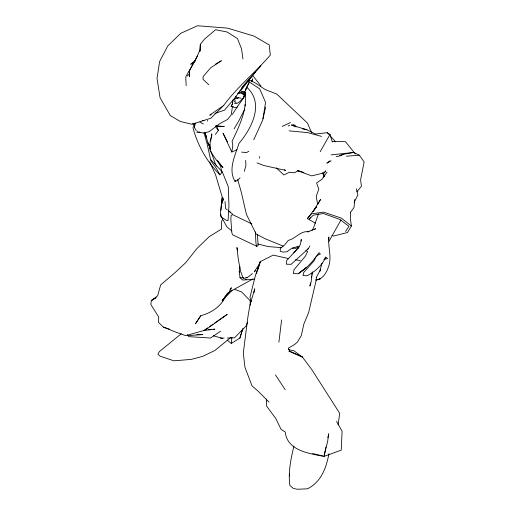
<?xml version="1.0" encoding="UTF-8"?>
<svg xmlns="http://www.w3.org/2000/svg" width="515" height="515" viewBox="0 0 515 515"><rect width="100%" height="100%" fill="white"/><g stroke="black" fill="none" stroke-linecap="round" stroke-linejoin="round"><path stroke-width="0.77" d="M250.174 305.395L250.181 300.747L241.593 291.941L234.892 289.449M194.477 123.6L194.458 127.598L196.279 130.63M223.233 198.159L223.22 200.419L215.605 174.849L209.689 161.922M328.943 453.721C326.272 467.832 321.231 481.976 307.513 488.812L297.393 489.25L293.415 488.497L289.874 485.458C288.007 472.133 290.911 458.865 293.923 445.939M328.828 239.327L328.847 237.003C327.714 247.194 332.304 257.622 328.28 267.337C326.452 272.892 322.487 279.497 316.023 279.98L316.532 277.418M232.703 100.489L232.413 104.004L231.113 106.483L232.413 104.004L233.16 99.595M350.541 212.116L350.4 218.972L351.41 226.034L347.522 232.51L333.495 236.057L332.053 235.407M210.796 141.078L210.835 139.546M211.877 133.952L210.996 138.87M200.168 48.764L200.341 44.296L204.365 39.256L215.566 29.748L227.07 31.988L237.512 38.606L241.516 48.809L242.964 58.916M199.891 51.365L200.232 49.479L195.565 59.682L189.391 70.941L189.436 76.696L189.256 71.328M301.191 241.007L301.262 239.424L300.438 244.406L297.58 248.674M220.877 214.234L220.793 215.817L226.98 226.941L231.937 230.971M221.096 210.268L221.669 199.968L222.326 201.404M248.9 82.928L245.43 90.106L248.9 82.928L249.138 79.123M259.605 158.111L259.715 156.605M245.043 106.013L245.159 104.468M258.562 266.712L258.691 265.174L260.32 261.626L273.207 255.092L288.394 258.556M199.846 51.236L200.341 44.296L200.605 46.511M354.751 199.485L354.011 207.558L350.689 212.058M227.154 340.016L231.267 343.447L231.898 337.248M278.892 342.237L281.596 319.944M312.425 272.01L311.131 281.956L309.953 286.063L310.461 282.96M222.261 197.696L220.323 212.553L221.077 216.982L226.24 220.22L228.042 220.665L228.963 206.084L228.267 186.649L222.351 171.991L211.021 159.914M338.13 424.888L339.7 413.3L311.697 369.429L302.369 357.017L293.814 350.676L288.477 349.704M254.526 279.201L242.803 280.07L240.016 277.746L239.211 271.18L239.848 266.628M242.906 328.654L239.881 338.072L231.267 343.447M236.906 149.788L231.814 152.022L232.812 145.404L232.104 141.194C239.398 126.078 247.161 109.991 245.398 92.694L244.586 91.483M262.965 118.868L265.54 102.363L259.715 88.812L248.996 81.834M311.363 277.521L311.614 275.963M311.871 274.411L312.257 272.081M289.288 476.072L289.694 473.826M242.604 329.001L239.881 338.072M253.959 292.681L254.732 288.818L249.846 305.395L247.87 317.189L243.292 353.181L244.96 367.292L252.009 385.844L257.951 391.014L269.068 402.118M325.937 447.052L324.006 456.399C309.361 453.573 287.1 450.677 285.259 432.021L281.093 429.394L275.802 418.553L266.693 406.187L266.274 399.074M327.875 437.699L328.679 433.804L327.656 441.349L324.006 456.399L341.22 450.161L342.102 431.267L336.507 421.328M322.036 263.287L319.815 270.89L316.216 277.611M265.65 107.101L262.624 120.265L253.76 139.765M316.178 280.237L308.672 312.418L303.863 324.057L301.294 335.651L297.367 342.134L294.567 344.529L288.329 348.159L289.72 351.095L302.369 357.017L288.838 351.191M256.586 273.478L258.691 265.174L254.487 271.36M207.481 121.167L207.674 120.42M244.322 171.411L245.932 165.334L245.655 160.423M257.597 270.542L260.32 261.626L255.517 275.158L249.968 297.239L251.198 301.751M318.47 213.764L313.513 227.9L312.013 230.52M247.599 322.171L246.17 325.905L234.518 337.827L227.366 338.007M244.393 93.061L246.453 87.981M319.764 271.682L320.658 269.545M251.532 81.731L252.768 78.84L251.526 81.666M238.278 97.432L237.782 98.449L235.593 98.333M222.641 219.281L221.65 221.289L221.624 228.969L209.174 236.707L196.852 248.636L185.651 262.734L175.113 272.577L160.661 284.911L157.635 295.829L151.307 300.56L150.863 304.487L158.749 317.124L158.414 322.287L163.313 327.102L175.506 332.001L185.735 335.658L203.863 330.527L214.884 329.156L213.281 329.246M244.812 109.096L238.709 121.115L234.125 128.795M354.191 202.183L357.88 194.953L356.354 188.76M328.802 241.651L340.994 219.944M299.241 170.909L297.696 170.722L311.723 175.873L324.489 172.77L325.242 171.373M197.702 55.491L185.761 76.902L186.16 85.735M323.819 259.509L327.591 258.53L325.718 257.114C322.1 265.405 315.083 271.791 307.075 275.77L303 275.512L303.683 272.519L314.079 260.822L315.701 257.133L317.807 255.092L320.394 254.088L319.068 252.659C313.577 260.519 307.255 267.993 299.009 273.079L306.663 267.33L298.346 273.755L293.428 273.594L293.956 269.841L305.363 256.155L307.68 251.539L305.801 250.47M197.573 131.074L196.859 132.368L199.897 132.271M293.756 252.884L298.507 247.657L286.726 260.455L286.411 264.221L291.123 264.317L308.343 248.7L309.863 245.99M320.208 151.687L329.999 134.428L327.218 132.683L315.405 134.022L306.773 129.709L291.233 125.061M324.489 172.77L325.686 170.729M200.676 315.753L195.513 323.69L200.869 315.701C211.382 312.824 221.276 306.38 225.731 296.093L222.158 300.85L231.879 290.112M232.323 114.452L237.763 106.109M345.52 231.493L348.964 226.323L339.868 219.442L323.349 213.487L313.332 215.167L309.277 219.03L310.841 217.233M224.006 298.23L222.158 300.85L229.053 292.089L231.39 287.75L230.005 289.713M224.926 296.917L225.853 295.61M226.774 294.297L227.694 292.99M327.089 172.119L321.83 179.387L316.577 182.96L318.798 189.121L316.242 196.337L317.639 204.365L320.633 199.331L313.004 211.568L316.474 206.843L307.352 218.553L315.457 223.227M215.354 134.383L218.431 130.462L216.635 126.111M324.772 258.311L325.718 257.114M243.273 96.929L244.844 94.96L244.458 93.659L242.211 93.131L239.275 93.209M223.742 105.363C237.364 86.823 255.382 72.415 270.304 55.105L269.255 44.947L253.959 36.069L227.63 28.151L197.56 25.75L180.694 33.353L167.716 46.009L159.631 61.485L157.03 78.441L160.062 97.695L170.291 115.547L180.334 121.482L191.921 124.276L210.867 118.199L223.742 105.363L209.734 115.199L211.214 114.691M356.85 191.799L361.427 186.327L360.603 179.761L364.137 161.903L359.373 155.227L353.741 152.446L331.164 154.88M246.601 87.164C264.871 103.09 251.571 128.615 239.005 143.382C235.265 155.356 227.797 169.274 235.001 181.364L235.96 180.25M241.599 87.943L255.208 72.267L242.108 88.831L239.366 91.535M192.758 123.272L193.994 125.306L192.983 127.72C197.689 145.61 206.882 161.678 219.892 174.817L222.351 171.991M261.002 65.759L244.181 84.962L235.683 96.929L224.534 110.133L214.916 113.422M307.352 218.553L311.498 213.854L323.523 212.116L341.329 218.077L351.41 226.034M240.054 177.875L237.389 180.611L235.001 181.364M226.845 294.96L230.186 291.542L253.071 278.879M254.217 271.926L255.929 270.324M226.857 295.056L231.905 290.376M187.19 76.008L189.552 73.883M230.778 337.48L214.948 350.445L202.704 356.361L191.303 359.386L173.916 360.815L160.126 356.174L157.88 354.172L159.431 351.533L181.228 333.797M314.465 229.645L315.656 228.699L307.294 231.995M237.673 250.445L236.919 247.522L238.394 259.927L240.808 271.804L243.215 278.518L247.316 277.604L252.498 273.536M195.616 60.493L190.737 64.317L195.153 61.098M329.993 160.822L326.845 163.133L331.081 160.854M207.757 327.83L203.863 330.527L206.959 328.847L227.212 314.369L214.24 323.343M209.702 326.484L212.946 324.244M220.62 331.184L210.519 338.027L188.902 336.668L187.318 334.859M237.634 93.376L238.979 92.507L242.114 92.043L245.127 92.739L245.668 94.676C242.951 98.983 239.836 103.077 236.964 107.326L234.628 107.725L232.432 106.644L231.241 114.813L227.578 119.441L219.641 123.742L209.064 131.743L203.393 133.108L198.629 131.943M155.987 297.599L151.307 300.56L156.109 297.722M248.764 151.256L246.64 152.549L241.612 152.125M297.889 170.793L294.522 172.808L289.385 172.261L283.855 174.933L276.317 167.903M215.283 64.349L221.418 60.731L210.79 67.723L203.155 76.497L203 79.31L208.781 84.718M235.342 98.713L234.454 99.234L235.304 100.927L234.351 101.841L236.185 102.453M251.867 223.935L232.535 214.62L231.184 215.341L230.817 218.669L231.744 232.207L232.471 234.731L256.85 246.337L258.137 245.591L257.442 234.782M288.245 126.014L289.617 125.235M340.26 155.91L343.08 154.391L353.741 152.446M282.168 126.407L290.537 122.525M307.075 249.266L308.343 248.7M299.318 246.885L295.604 248.41L292.501 247.831M238.2 93.324L239.417 92.855M339.366 155.53L343.08 154.391M298.269 246.209L290.582 249.048L287.016 251.751L283.038 252.105L280.25 251.301L280.302 248.449L284.531 245.018L288.31 240.376C295.855 238.58 300.651 230.34 309.084 231.744M235.291 96.376L235.941 96.266M245.185 279.677L246.775 279.413M336.14 156.592L339.308 156.09M346.453 156.193L359.373 155.227M208.459 329.497L211.671 329.33M220.214 338.188L224.186 338.091M240.016 277.746L243.666 277.675M245.855 277.63L247.316 277.604M196.749 334.686L202.904 334.602L189.102 335.497L187.357 335.181M332.278 141.406L345.501 141.709L355.35 153.991M234.557 103.451C238.619 104.397 240.698 100.039 243.486 97.966L244.303 95.777L243.55 94.309L241.625 92.97M217.62 126.22L224.27 126.478L215.753 125.918M291.657 124.939L294.96 125.158L295.983 127.057M202.479 120.587L203.946 120.684M281.718 247.67L268.244 246.595L257.97 244.001M237.743 97.824L236.295 97.683L235.844 96.859M289.095 130.836L307.803 132.664L321.521 136.398M238.175 97.779L241.245 98.198M215.714 126.098L220.272 126.767M295.513 259.785L300.258 260.603M283.186 246.112L265.38 238.857L256.161 234.055L246.415 214.362L241.355 192.456L237.621 179.355M302.234 128.75L306.773 129.709M312.669 453.541L322.577 455.936M232.123 106.38L233.237 106.657M240.75 90.917L243.988 91.773M297.696 170.722L303.869 172.422M213.326 335.799L222.461 338.31M163.313 327.102L169.326 329.124M257.011 162.849L263.648 165.457L285.632 170.381L284.235 169.725M199.962 122.107L203.335 123.954M249.337 80.166L255.009 82.786L265.186 89.526L276.812 94.091L307.513 123.156L311.581 132.683M227.327 209.946L225.564 208.549L225.042 201.507M228.499 210.88L232.606 214.137M228.872 210.996L230.739 212.489M244.631 92.294L245.7 93.312L244.734 92.204M327.218 132.683L328.789 134.402M330.366 136.121L335.606 141.85M252.736 75.525L261.034 86.108M216.049 127.424L218.431 130.462M217.864 161.034L222.924 167.613L216.01 159.566L210.004 150.612L210.197 141.226L211.826 135.49L211.562 133.984M242.436 93.543L243.138 94.47M275.525 374.972L285.181 389.688M217.304 160.59L220.587 166.004L221.701 171.965M209.959 146.254L207.976 142.835L205.028 132.876M216.57 166.023L215.412 163.963L210.719 150.863M219.892 174.817L216.673 168.901L210.867 160.764L207.004 143.415L204.011 132.716M293.177 124.675L294.2 126.587M227.456 141.863L223.059 133.308L231.814 152.022M210.32 148.082L207.976 142.835L210.339 148.964L210.152 147.374M239.211 271.18L239.81 272.66M204.809 132.941L206.418 137.254L205.034 132.806M323.414 173.04L324.688 176.606M256.85 246.337L255.981 243.75L255.337 231.892M329.999 134.428L332.31 141.986M243.891 93.151L244.277 94.457M209.193 144.972L210.307 149.402M322.841 172.396L323.678 177.128M221.901 197.985L222.776 203.412M195.166 123.182L194.458 127.598L194.329 126.04L195.166 123.182M320.047 278.963L316.023 279.98L320.047 278.963"/></g></svg>
